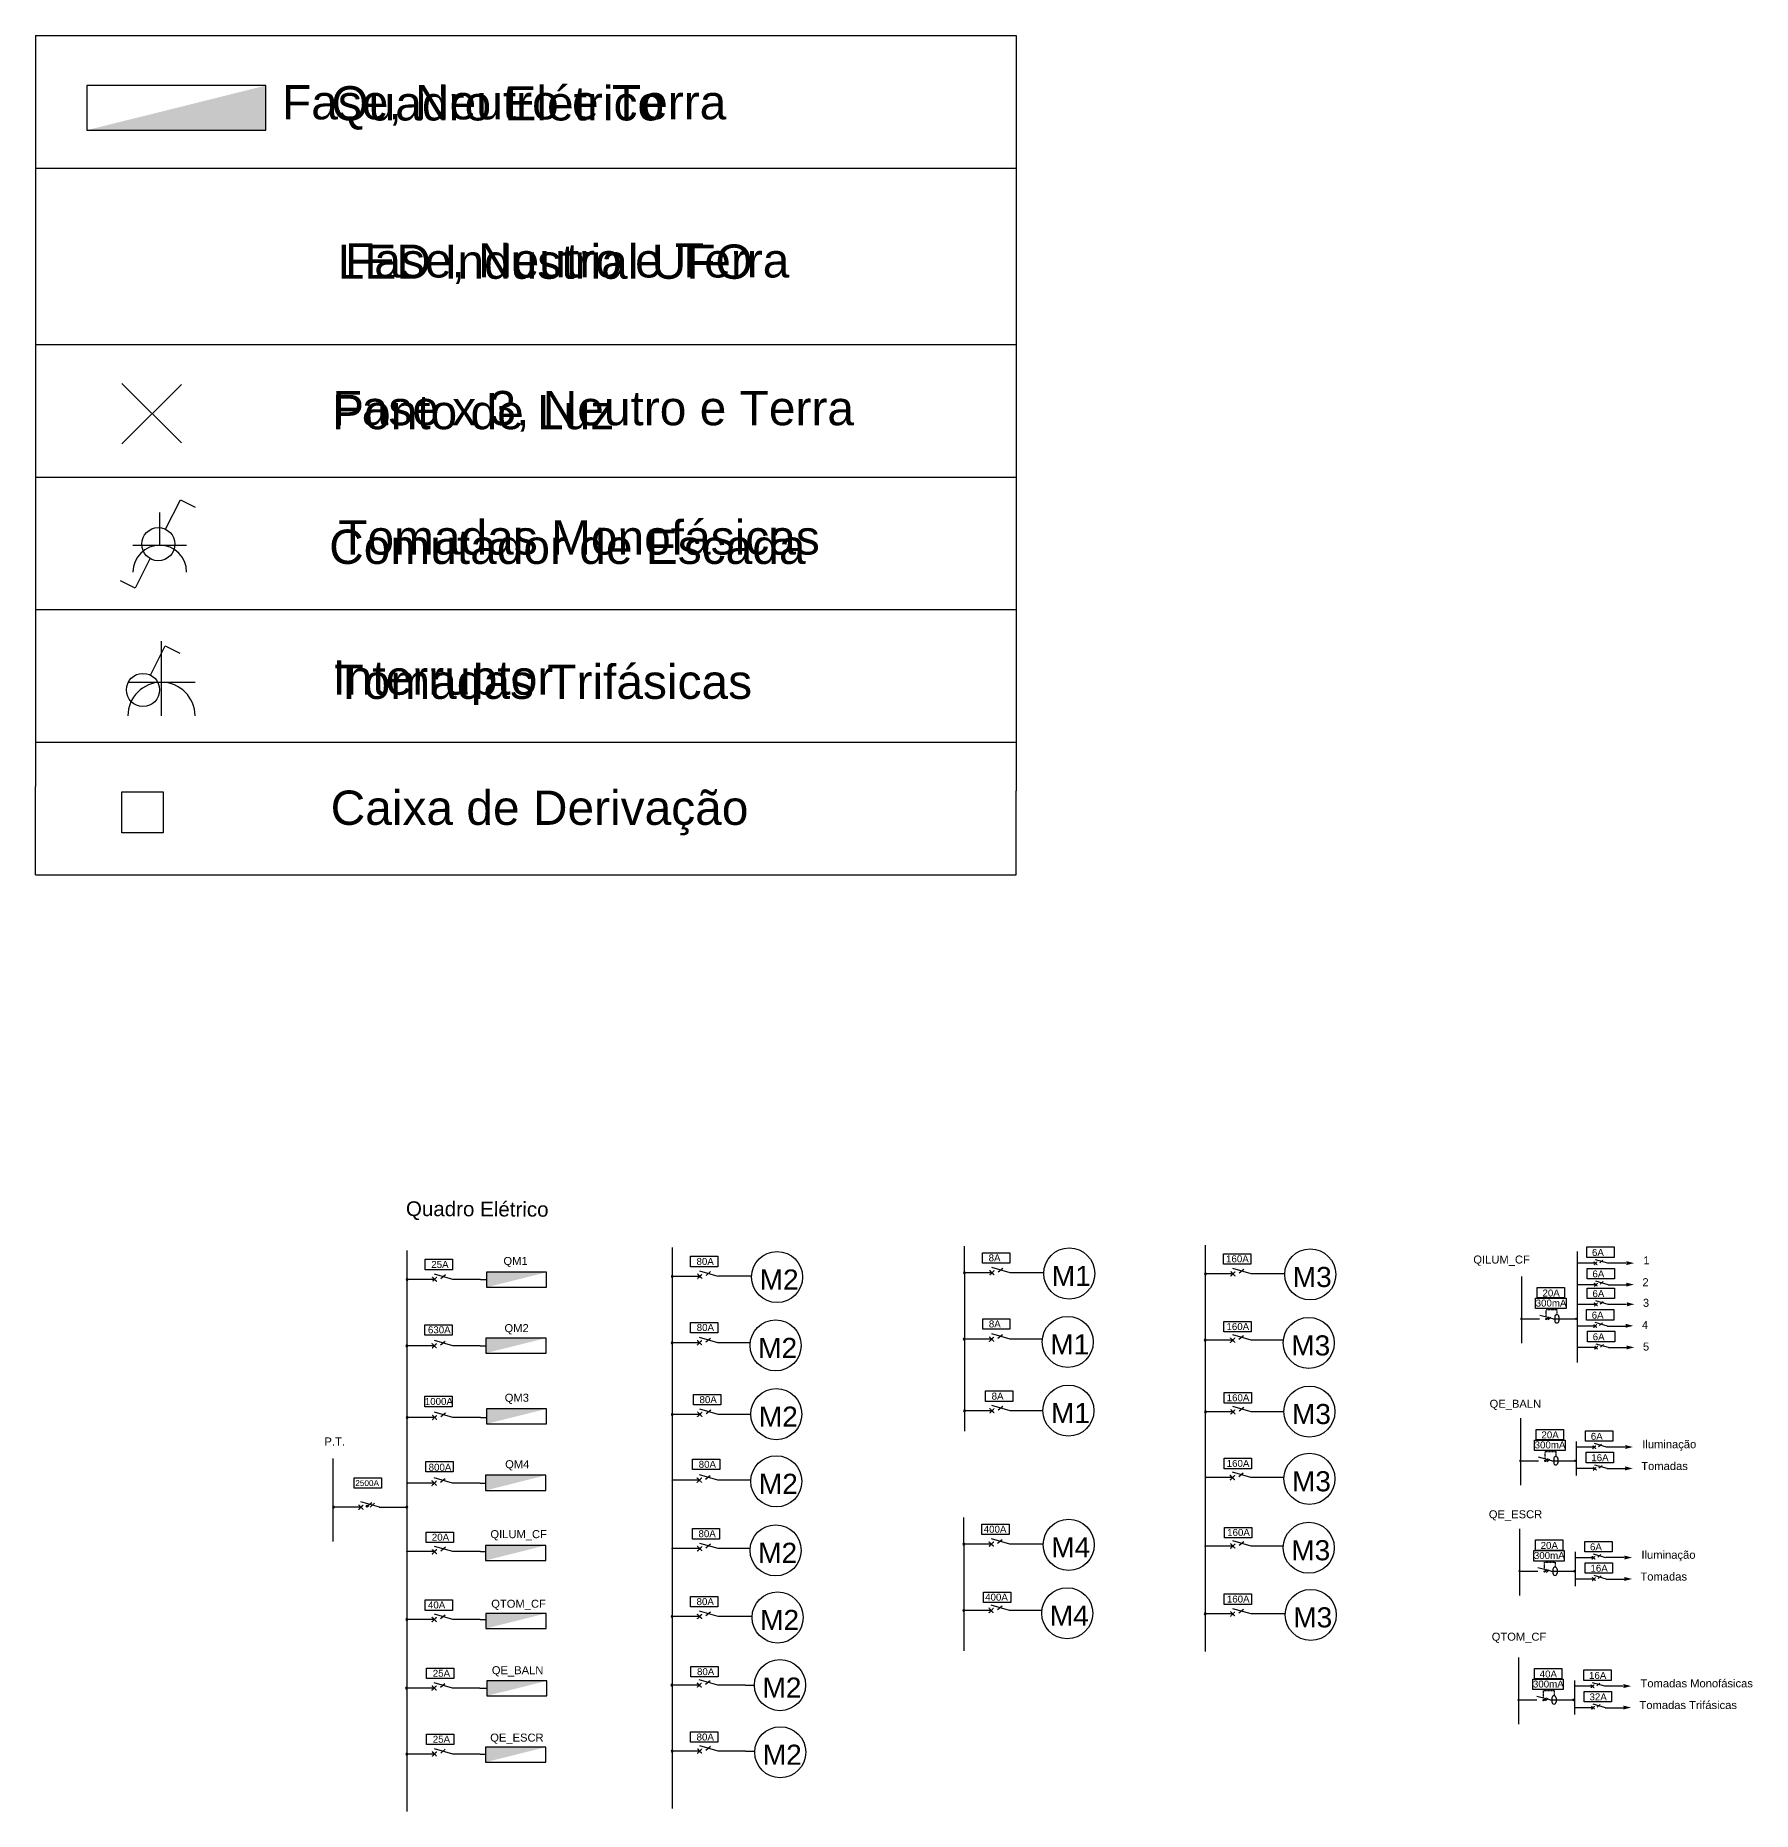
# Model space of a CAD drawing. Header units: millimetres. Extents: x 1250 to 123363, y -1319 to 61624.
# Drawn here: x 98213 to 123363, y -1319 to 24692 of the extents above; entities that cross this region are included whole.
import ezdxf

# ---------------------------------------------------------------- set-up
doc = ezdxf.new("R2010")
doc.units = ezdxf.units.MM
doc.linetypes.add('HIDDEN', pattern=[0.375, 0.25, -0.125])
doc.linetypes.add('HIDDEN2', pattern=[0.1875, 0.125, -0.0625])
for name, color, linetype in [('ET_Circuito', 2, 'Continuous'), ('Iluminacao', 50, 'Continuous'), ('Motores', 7, 'Continuous'), ('QuadroElétrico', 51, 'Continuous'), ('Quadros_Eletricos', 7, 'Continuous'), ('SubTitles', 50, 'Continuous'), ('Tomadas', 10, 'Continuous')]:
    doc.layers.add(name, color=color, linetype=linetype)
doc.styles.get("Standard").update_dxf_attribs({"font": 'arial.ttf'})
doc.styles.add('stile1', font='arial.ttf', dxfattribs={"height": 0.6})

# ---------------------------------------------------------------- blocks, each defined once
blk = doc.blocks.new('Saída de Circuito')
at = {"layer": 'ET_Circuito', "color": 3}
for points in [[(0, -0.305), (-0.081, 0.015), (0, 0)], [(0, -0.305), (0.081, 0.015), (0, 0)]]:
    blk.add_solid(points, dxfattribs=at)

msp = doc.modelspace()

# ---------------------------------------------------------------- hatches: boundary and pattern name
at = {"layer": 'ET_Circuito'}
h = msp.add_hatch(color=256, dxfattribs=at)
h.dxf.hatch_style = 1
h.paths.add_polyline_path([(119977, 5888, 0.965693), (119977, 5904, 1.00061)])
h.paths.add_polyline_path([(120780, 5904, 0.999391), (120780, 5888, 1.035526)])
h = msp.add_hatch(color=3, dxfattribs=at)
edge = h.paths.add_edge_path()
edge.add_arc((120344, 5893), 9.13, 0, 360)
h = msp.add_hatch(color=256, dxfattribs=at)
h.dxf.hatch_style = 1
h.paths.add_polyline_path([(119962, 3809, 0.965693), (119962, 3826, 1.00061)])
h.paths.add_polyline_path([(120765, 3826, 0.999391), (120765, 3809, 1.035526)])
h = msp.add_hatch(color=3, dxfattribs=at)
edge = h.paths.add_edge_path()
edge.add_arc((120329, 3815), 9.13, 0, 360)
h = msp.add_hatch(color=256, dxfattribs=at)
h.dxf.hatch_style = 1
h.paths.add_polyline_path([(119950, 2190, 0.965693), (119950, 2207, 1.00061)])
h.paths.add_polyline_path([(120754, 2207, 0.999391), (120754, 2190, 1.035526)])
h = msp.add_hatch(color=3, dxfattribs=at)
edge = h.paths.add_edge_path()
edge.add_arc((120317, 2196), 9.13, 0, 360)
h = msp.add_hatch(color=256, dxfattribs=at)
h.dxf.hatch_style = 1
h.paths.add_polyline_path([(119936, 307, 0.965693), (119936, 324, 1.00061)])
h.paths.add_polyline_path([(120739, 324, 0.999391), (120739, 307, 1.035526)])
h = msp.add_hatch(color=3, dxfattribs=at)
edge = h.paths.add_edge_path()
edge.add_arc((120303, 312), 9.13, 0, 360)
at = {"layer": 'QuadroElétrico'}
h = msp.add_hatch(color=256, dxfattribs=at)
h.dxf.hatch_style = 1
h.paths.add_polyline_path([(107540, 6505, 0.965693), (107540, 6532, 1.00061)])
h = msp.add_hatch(color=256, dxfattribs=at)
h.dxf.hatch_style = 1
h.paths.add_polyline_path([(111819, 6557, 0.965693), (111819, 6584, 1.00061)])
h = msp.add_hatch(color=256, dxfattribs=at)
h.dxf.hatch_style = 1
h.paths.add_polyline_path([(115349, 6542, 0.965693), (115349, 6569, 1.00061)])
h = msp.add_hatch(color=256, dxfattribs=at)
h.dxf.hatch_style = 1
h.paths.add_polyline_path([(103655, 6460, 0.965693), (103655, 6487, 1.00061)])
h = msp.add_hatch(color=256, dxfattribs=at)
h.dxf.hatch_style = 1
h.paths.add_polyline_path([(103652, 5488, 1.035526), (103652, 5515, 1.00061)])
h = msp.add_hatch(color=256, dxfattribs=at)
h.dxf.hatch_style = 1
h.paths.add_polyline_path([(107537, 5533, 0.965693), (107537, 5559, 1.00061)])
h = msp.add_hatch(color=256, dxfattribs=at)
h.dxf.hatch_style = 1
h.paths.add_polyline_path([(111816, 5585, 0.965693), (111816, 5611, 1.00061)])
h = msp.add_hatch(color=256, dxfattribs=at)
h.dxf.hatch_style = 1
h.paths.add_polyline_path([(115346, 5570, 0.965693), (115346, 5597, 1.00061)])
h = msp.add_hatch(color=256, dxfattribs=at)
h.dxf.hatch_style = 1
h.paths.add_polyline_path([(103656, 4438, 0.965693), (103656, 4465, 1.00061)])
h = msp.add_hatch(color=256, dxfattribs=at)
h.dxf.hatch_style = 1
h.paths.add_polyline_path([(107540, 4482, 0.965693), (107540, 4509, 1.00061)])
h = msp.add_hatch(color=256, dxfattribs=at)
h.dxf.hatch_style = 1
h.paths.add_polyline_path([(111820, 4534, 0.965693), (111820, 4561, 1.00061)])
h = msp.add_hatch(color=256, dxfattribs=at)
h.dxf.hatch_style = 1
h.paths.add_polyline_path([(115350, 4520, 0.965693), (115350, 4547, 1.00061)])
h = msp.add_hatch(color=256, dxfattribs=at)
h.dxf.hatch_style = 1
h.paths.add_polyline_path([(103657, 3474, 0.965693), (103657, 3501, 1.00061)])
h = msp.add_hatch(color=256, dxfattribs=at)
h.dxf.hatch_style = 1
h.paths.add_polyline_path([(107542, 3519, 0.965693), (107542, 3546, 1.00061)])
h = msp.add_hatch(color=256, dxfattribs=at)
h.dxf.hatch_style = 1
h.paths.add_polyline_path([(115351, 3556, 0.965693), (115351, 3583, 1.00061)])
h = msp.add_hatch(color=256, dxfattribs=at)
h.dxf.hatch_style = 1
h.paths.add_polyline_path([(102576, 3124, 0.965693), (102576, 3151, 1.00061)])
h.paths.add_polyline_path([(103652, 3151, 0.999391), (103652, 3124, 1.035526)])
h = msp.add_hatch(color=3, dxfattribs=at)
edge = h.paths.add_edge_path()
edge.add_arc((103071, 3152), 15.1, 0, 360)
h = msp.add_hatch(color=256, dxfattribs=at)
h.dxf.hatch_style = 1
h.paths.add_polyline_path([(111811, 2583, 0.965693), (111811, 2610, 1.00061)])
h = msp.add_hatch(color=256, dxfattribs=at)
h.dxf.hatch_style = 1
h.paths.add_polyline_path([(103654, 2472, 0.965693), (103654, 2499, 1.00061)])
h = msp.add_hatch(color=256, dxfattribs=at)
h.dxf.hatch_style = 1
h.paths.add_polyline_path([(107539, 2517, 0.965693), (107539, 2543, 1.00061)])
h = msp.add_hatch(color=256, dxfattribs=at)
h.dxf.hatch_style = 1
h.paths.add_polyline_path([(115348, 2554, 0.965693), (115348, 2581, 1.00061)])
h = msp.add_hatch(color=256, dxfattribs=at)
h.dxf.hatch_style = 1
h.paths.add_polyline_path([(111809, 1611, 0.965693), (111809, 1638, 1.00061)])
h = msp.add_hatch(color=256, dxfattribs=at)
h.dxf.hatch_style = 1
h.paths.add_polyline_path([(115346, 1561, 0.965693), (115346, 1588, 1.00061)])
h = msp.add_hatch(color=256, dxfattribs=at)
h.dxf.hatch_style = 1
h.paths.add_polyline_path([(103652, 1479, 0.965693), (103652, 1506, 1.00061)])
h = msp.add_hatch(color=256, dxfattribs=at)
h.dxf.hatch_style = 1
h.paths.add_polyline_path([(107537, 1523, 0.965693), (107537, 1550, 1.00061)])
h = msp.add_hatch(color=256, dxfattribs=at)
h.dxf.hatch_style = 1
h.paths.add_polyline_path([(107533, 519, 0.965693), (107533, 546, 1.00061)])
h = msp.add_hatch(color=256, dxfattribs=at)
h.dxf.hatch_style = 1
h.paths.add_polyline_path([(103648, 474, 0.965693), (103648, 501, 1.00061)])
h = msp.add_hatch(color=256, dxfattribs=at)
h.dxf.hatch_style = 1
h.paths.add_polyline_path([(103653, -492, 0.965693), (103653, -465, 1.00061)])
h = msp.add_hatch(color=256, dxfattribs=at)
h.dxf.hatch_style = 1
h.paths.add_polyline_path([(107538, -447, 0.965693), (107538, -421, 1.00061)])

# ---------------------------------------------------------------- linework, layer by layer
at = {"layer": 'ET_Circuito', "color": 3, "linetype": 'HIDDEN2'}
for p, q in [((120342, 6031), (120497, 6031)), ((120342, 5921), (120342, 6031)), ((120497, 6031), (120497, 5956)), ((120327, 3953), (120482, 3953)), ((120327, 3843), (120327, 3953)), ((120482, 3953), (120482, 3878)), ((120316, 2334), (120471, 2334)), ((120316, 2224), (120316, 2334)), ((120471, 2334), (120471, 2259)), ((120302, 451), (120457, 451)), ((120302, 341), (120302, 451)), ((120457, 451), (120457, 376))]:
    msp.add_line(p, q, dxfattribs=at)
at = {"layer": 'ET_Circuito'}
for p, q in [((119977, 5896), (120245, 5896)), ((120437, 5896), (120780, 5896)), ((119962, 3817), (120230, 3817)), ((120422, 3817), (120765, 3817)), ((119950, 2199), (120219, 2199)), ((120411, 2199), (120754, 2199)), ((119936, 315), (120205, 315)), ((120397, 315), (120739, 315))]:
    msp.add_line(p, q, dxfattribs=at)
at = {"layer": 'ET_Circuito', "linetype": 'Continuous'}
for p, q in [((120437, 5896), (120247, 5947)), ((120422, 3817), (120231, 3869)), ((120411, 2199), (120220, 2250)), ((120397, 315), (120206, 367))]:
    msp.add_line(p, q, dxfattribs=at)
at = {"layer": 'ET_Circuito', "color": 3}
for p, q in [((120344, 5893), (120384, 5926)), ((120369, 5886), (120410, 5919)), ((120467, 5926), (120467, 5866)), ((120528, 5926), (120528, 5866)), ((120329, 3815), (120369, 3848)), ((120354, 3807), (120395, 3841)), ((120452, 3848), (120452, 3787)), ((120513, 3848), (120513, 3787)), ((120317, 2196), (120358, 2229)), ((120343, 2188), (120383, 2222)), ((120441, 2229), (120441, 2169)), ((120501, 2229), (120501, 2169)), ((120303, 312), (120344, 346)), ((120329, 305), (120369, 339)), ((120426, 345), (120426, 285)), ((120487, 345), (120487, 285))]:
    msp.add_line(p, q, dxfattribs=at)
for centre in [(120344, 5893), (120329, 3815), (120317, 2196), (120303, 312)]:
    msp.add_circle(centre, 9.13, dxfattribs=at)
at = {"layer": 'ET_Circuito'}
for centre, radius, start, end in [((119977, 5896), 8.17, 90, 270), ((119977, 5896), 8.17, 90, 270), ((119977, 5896), 8.18, 270, 90), ((120780, 5896), 8.17, 90, 270), ((120780, 5896), 8.17, 90, 270), ((120780, 5896), 8.18, 270, 90), ((119962, 3817), 8.17, 90, 270), ((119962, 3817), 8.17, 90, 270), ((119962, 3817), 8.18, 270, 90), ((120765, 3817), 8.17, 90, 270), ((120765, 3817), 8.17, 90, 270), ((120765, 3817), 8.18, 270, 90), ((119950, 2199), 8.17, 90, 270), ((119950, 2199), 8.17, 90, 270), ((119950, 2199), 8.18, 270, 90), ((120754, 2199), 8.17, 90, 270), ((120754, 2199), 8.17, 90, 270), ((120754, 2199), 8.18, 270, 90), ((119936, 315), 8.17, 90, 270), ((119936, 315), 8.17, 90, 270), ((119936, 315), 8.18, 270, 90), ((120739, 315), 8.17, 90, 270), ((120739, 315), 8.17, 90, 270), ((120739, 315), 8.18, 270, 90)]:
    msp.add_arc(centre, radius, start, end, dxfattribs=at)
at = {"layer": 'ET_Circuito', "color": 3}
for centre, start, end in [((120497, 5926), 0, 180), ((120497, 5866), 180, 0), ((120482, 3848), 0, 180), ((120482, 3787), 180, 0), ((120471, 2229), 0, 180), ((120471, 2169), 180, 0), ((120457, 345), 0, 180), ((120457, 285), 180, 0)]:
    msp.add_arc(centre, 30.5, start, end, dxfattribs=at)
at = {"layer": 'Iluminacao', "color": 2, "true_color": 0xf1eb1f}
for p, q in [((99478, 19595), (100349, 18724)), ((100349, 19582), (99478, 18711)), ((99478, 13015), (99478, 13617)), ((99478, 13617), (100080, 13617)), ((100080, 13617), (100080, 13015)), ((100080, 13015), (99478, 13015))]:
    msp.add_line(p, q, dxfattribs=at)
at = {"layer": 'Iluminacao'}
for points in [[(100119, 17460), (100334, 17889), (100549, 17782)], [(99887, 17027), (99672, 16597), (99458, 16705)], [(99896, 15324), (100111, 15754), (100326, 15646)]]:
    msp.add_lwpolyline(points, dxfattribs=at)
for centre in [(100011, 17243), (99787, 15107)]:
    msp.add_circle(centre, 243, dxfattribs=at)
at = {"layer": 'Motores'}
for centre in [(109076, 6508), (113355, 6560), (116885, 6546), (109054, 5506), (113333, 5558), (116863, 5543), (109064, 4500), (113343, 4552), (116873, 4538), (116873, 3553), (109064, 3516), (109054, 2505), (113347, 2586), (116863, 2543), (109083, 1522), (113326, 1584), (116893, 1560), (109118, 531), (109122, -452)]:
    msp.add_circle(centre, 374, dxfattribs=at)
at = {"layer": 'QuadroElétrico'}
for p, q in [((103652, 6895), (103652, -1319)), ((107537, 6940), (107537, -1275)), ((115346, 6977), (115346, 1022)), ((102568, 3852), (102568, 2633))]:
    msp.add_line(p, q, dxfattribs=at)
at = {"layer": 'QuadroElétrico', "color": 2, "linetype": 'HIDDEN'}
for p, q in [((104091, 6441), (104026, 6507)), ((104026, 6441), (104091, 6507)), ((107976, 6485), (107910, 6551)), ((107910, 6485), (107976, 6551)), ((112255, 6537), (112190, 6603)), ((112190, 6537), (112255, 6603)), ((115785, 6523), (115720, 6588)), ((115720, 6523), (115785, 6588)), ((121086, 6687), (121042, 6731)), ((121042, 6687), (121086, 6731)), ((121093, 6374), (121049, 6417)), ((121049, 6374), (121093, 6417)), ((121093, 6084), (121049, 6128)), ((121049, 6084), (121093, 6128)), ((121082, 5769), (121038, 5813)), ((121038, 5769), (121082, 5813)), ((104088, 5469), (104022, 5534)), ((104022, 5469), (104088, 5534)), ((107972, 5513), (107907, 5579)), ((107907, 5513), (107972, 5579)), ((112252, 5565), (112186, 5631)), ((112186, 5565), (112252, 5631)), ((115782, 5551), (115716, 5616)), ((115716, 5551), (115782, 5616)), ((121097, 5452), (121054, 5496)), ((121054, 5452), (121097, 5496)), ((104092, 4419), (104026, 4484)), ((104026, 4419), (104092, 4484)), ((107977, 4463), (107911, 4529)), ((107911, 4463), (107977, 4529)), ((112256, 4515), (112190, 4581)), ((112190, 4515), (112256, 4581)), ((115786, 4501), (115721, 4566)), ((115721, 4501), (115786, 4566)), ((121068, 3994), (121025, 4038)), ((121025, 3994), (121068, 4038)), ((121076, 3681), (121032, 3725)), ((121032, 3681), (121076, 3725)), ((104086, 3456), (104020, 3522)), ((104020, 3456), (104086, 3522)), ((107971, 3501), (107905, 3566)), ((107905, 3501), (107971, 3566)), ((115780, 3538), (115714, 3604)), ((115714, 3538), (115780, 3604)), ((103012, 3105), (102947, 3171)), ((102947, 3105), (103012, 3171)), ((112248, 2564), (112182, 2629)), ((112182, 2564), (112248, 2629)), ((104091, 2453), (104025, 2518)), ((104025, 2453), (104091, 2518)), ((107975, 2497), (107910, 2563)), ((107910, 2497), (107975, 2563)), ((115785, 2535), (115719, 2600)), ((115719, 2535), (115785, 2600)), ((121057, 2376), (121013, 2419)), ((121013, 2376), (121057, 2419)), ((121064, 2062), (121020, 2106)), ((121020, 2062), (121064, 2106)), ((107973, 1504), (107908, 1569)), ((107908, 1504), (107973, 1569)), ((112244, 1591), (112179, 1657)), ((112179, 1591), (112244, 1657)), ((115783, 1541), (115717, 1607)), ((115717, 1541), (115783, 1607)), ((104089, 1459), (104023, 1525)), ((104023, 1459), (104089, 1525)), ((104084, 455), (104019, 520)), ((104019, 455), (104084, 520)), ((107969, 499), (107904, 565)), ((107904, 499), (107969, 565)), ((121043, 492), (120999, 536)), ((120999, 492), (121043, 536)), ((121050, 179), (121006, 222)), ((121006, 179), (121050, 222)), ((104089, -511), (104024, -446)), ((104024, -511), (104089, -446)), ((107974, -467), (107909, -401)), ((107909, -467), (107974, -401))]:
    msp.add_line(p, q, dxfattribs=at)
at = {"layer": 'QuadroElétrico', "color": 2}
for p, q in [((104328, 6474), (104058, 6551)), ((107943, 6518), (107540, 6518)), ((108212, 6518), (107943, 6596)), ((108702, 6519), (108211, 6519)), ((112222, 6570), (111819, 6570)), ((112492, 6570), (112222, 6648)), ((112981, 6571), (112490, 6571)), ((115753, 6556), (115349, 6556)), ((116022, 6556), (115753, 6633)), ((116511, 6556), (116020, 6556)), ((121064, 6709), (120795, 6709)), ((121243, 6709), (121064, 6761)), ((121511, 6709), (121242, 6709)), ((104058, 6474), (103655, 6474)), ((104730, 6474), (104326, 6474)), ((121071, 6395), (120795, 6395)), ((121250, 6395), (121071, 6447)), ((121535, 6390), (121249, 6390)), ((121071, 6106), (120802, 6106)), ((121250, 6106), (121071, 6158)), ((121518, 6106), (121249, 6106)), ((121060, 5791), (120795, 5791)), ((121239, 5791), (121060, 5843)), ((121524, 5786), (121238, 5786)), ((104055, 5502), (103651, 5502)), ((104324, 5502), (104055, 5579)), ((104726, 5502), (104322, 5502)), ((107940, 5546), (107536, 5546)), ((108209, 5546), (107940, 5623)), ((108682, 5546), (108207, 5546)), ((112219, 5598), (111815, 5598)), ((112488, 5598), (112219, 5675)), ((112962, 5598), (112486, 5598)), ((115749, 5584), (115345, 5584)), ((116018, 5584), (115749, 5661)), ((116492, 5584), (116016, 5584)), ((121075, 5474), (120795, 5474)), ((121255, 5474), (121075, 5526)), ((121539, 5469), (121254, 5469)), ((104059, 4451), (103656, 4451)), ((104328, 4451), (104059, 4529)), ((104730, 4452), (104327, 4452)), ((107944, 4496), (107540, 4496)), ((108213, 4496), (107944, 4573)), ((108690, 4496), (108212, 4496)), ((112223, 4548), (111820, 4548)), ((112492, 4548), (112223, 4625)), ((112969, 4548), (112491, 4548)), ((115753, 4533), (115350, 4533)), ((116022, 4533), (115753, 4611)), ((116499, 4534), (116021, 4534)), ((121047, 4016), (120778, 4016)), ((121226, 4016), (121047, 4068)), ((121494, 4017), (121225, 4017)), ((116016, 3571), (115747, 3648)), ((121054, 3703), (120778, 3703)), ((121233, 3703), (121054, 3754)), ((121517, 3698), (121232, 3698)), ((104053, 3489), (103649, 3489)), ((104322, 3489), (104053, 3566)), ((104724, 3489), (104320, 3489)), ((107938, 3533), (107534, 3533)), ((108207, 3533), (107938, 3611)), ((108690, 3534), (108205, 3534)), ((115747, 3571), (115343, 3571)), ((116499, 3571), (116015, 3571)), ((102980, 3138), (102576, 3138)), ((103249, 3138), (102980, 3215)), ((103248, 3138), (103652, 3138)), ((108212, 2530), (107943, 2607)), ((112484, 2596), (112215, 2674)), ((116021, 2568), (115752, 2645)), ((104058, 2486), (103654, 2486)), ((104327, 2486), (104058, 2563)), ((104729, 2486), (104325, 2486)), ((107943, 2530), (107539, 2530)), ((108681, 2530), (108210, 2530)), ((112215, 2596), (111811, 2596)), ((112973, 2597), (112482, 2597)), ((115752, 2568), (115348, 2568)), ((116490, 2568), (116019, 2568)), ((121035, 2397), (120766, 2397)), ((121215, 2397), (121035, 2449)), ((121483, 2398), (121214, 2398)), ((121042, 2084), (120766, 2084)), ((121222, 2084), (121042, 2135)), ((121506, 2079), (121220, 2079)), ((104325, 1492), (104056, 1569)), ((108210, 1537), (107941, 1614)), ((112211, 1624), (111808, 1624)), ((112480, 1624), (112211, 1702)), ((112954, 1625), (112479, 1625)), ((115750, 1574), (115346, 1574)), ((116019, 1574), (115750, 1651)), ((116519, 1574), (116017, 1574)), ((104056, 1492), (103652, 1492)), ((104727, 1492), (104323, 1492)), ((107941, 1537), (107537, 1537)), ((108710, 1537), (108208, 1537)), ((104321, 488), (104052, 565)), ((107936, 532), (107533, 532)), ((108205, 532), (107936, 609)), ((108608, 532), (108204, 532)), ((121201, 514), (121021, 566)), ((104052, 488), (103648, 488)), ((104723, 488), (104319, 488)), ((121021, 514), (120752, 514)), ((121469, 514), (121199, 514)), ((121028, 201), (120752, 201)), ((121208, 201), (121028, 252)), ((121492, 195), (121206, 195)), ((104057, -478), (103653, -478)), ((104326, -478), (104057, -401)), ((104728, -478), (104324, -478)), ((107942, -434), (107538, -434)), ((108211, -434), (107942, -357)), ((108613, -434), (108209, -434))]:
    msp.add_line(p, q, dxfattribs=at)
at = {"layer": 'QuadroElétrico', "color": 3}
for p, q in [((104150, 6487), (104217, 6543)), ((108035, 6532), (108102, 6587)), ((112314, 6584), (112381, 6639)), ((115844, 6569), (115911, 6625)), ((121125, 6718), (121169, 6755)), ((121132, 6405), (121176, 6442)), ((121132, 6115), (121176, 6152)), ((121121, 5800), (121166, 5837)), ((104146, 5515), (104213, 5571)), ((108031, 5560), (108098, 5615)), ((112311, 5612), (112377, 5667)), ((115841, 5597), (115907, 5653)), ((121136, 5483), (121181, 5520)), ((104151, 4465), (104218, 4520)), ((108036, 4510), (108103, 4565)), ((112315, 4562), (112382, 4617)), ((115845, 4547), (115912, 4602)), ((121108, 4025), (121152, 4062)), ((121115, 3712), (121159, 3749)), ((104145, 3503), (104211, 3558)), ((108029, 3547), (108096, 3602)), ((115839, 3585), (115905, 3640)), ((103071, 3152), (103138, 3207)), ((103113, 3140), (103180, 3195)), ((112306, 2610), (112373, 2666)), ((115843, 2581), (115910, 2637)), ((104149, 2499), (104216, 2555)), ((108034, 2544), (108101, 2599)), ((121096, 2407), (121141, 2444)), ((121103, 2093), (121148, 2130)), ((104147, 1506), (104214, 1561)), ((108032, 1550), (108099, 1606)), ((112303, 1638), (112370, 1693)), ((115841, 1588), (115908, 1643)), ((104143, 501), (104210, 557)), ((108028, 546), (108095, 601)), ((121082, 523), (121127, 560)), ((121089, 210), (121134, 247)), ((104148, -465), (104215, -409)), ((108033, -420), (108100, -365))]:
    msp.add_line(p, q, dxfattribs=at)
at = {"layer": 'QuadroElétrico'}
for points in [[(103920, 6768), (104320, 6768), (104320, 6615), (103920, 6615)], [(107805, 6812), (108205, 6812), (108205, 6659), (107805, 6659)], [(112084, 6864), (112484, 6864), (112484, 6711), (112084, 6711)], [(115614, 6850), (116014, 6850), (116014, 6697), (115614, 6697)], [(120935, 6949), (121335, 6949), (121335, 6796), (120935, 6796)], [(120942, 6635), (121342, 6635), (121342, 6482), (120942, 6482)], [(120210, 6355), (120610, 6355), (120610, 6202), (120210, 6202)], [(120942, 6346), (121342, 6346), (121342, 6193), (120942, 6193)], [(120187, 6199), (120633, 6199), (120633, 6046), (120187, 6046)], [(120931, 6031), (121331, 6031), (121331, 5878), (120931, 5878)], [(103914, 5810), (104314, 5810), (104314, 5657), (103914, 5657)], [(107808, 5844), (108208, 5844), (108208, 5691), (107808, 5691)], [(112087, 5896), (112487, 5896), (112487, 5743), (112087, 5743)], [(115620, 5857), (116020, 5857), (116020, 5704), (115620, 5704)], [(120947, 5714), (121347, 5714), (121347, 5561), (120947, 5561)], [(103915, 4761), (104315, 4761), (104315, 4608), (103915, 4608)], [(107849, 4788), (108249, 4788), (108249, 4635), (107849, 4635)], [(112128, 4840), (112528, 4840), (112528, 4687), (112128, 4687)], [(115623, 4816), (116023, 4816), (116023, 4663), (115623, 4663)], [(120195, 4277), (120595, 4277), (120595, 4124), (120195, 4124)], [(120918, 4256), (121318, 4256), (121318, 4103), (120918, 4103)], [(120172, 4121), (120618, 4121), (120618, 3968), (120172, 3968)], [(120925, 3942), (121325, 3942), (121325, 3789), (120925, 3789)], [(103931, 3808), (104331, 3808), (104331, 3655), (103931, 3655)], [(107837, 3840), (108237, 3840), (108237, 3687), (107837, 3687)], [(115623, 3853), (116023, 3853), (116023, 3700), (115623, 3700)], [(102879, 3569), (103279, 3569), (103279, 3416), (102879, 3416)], [(112076, 2891), (112476, 2891), (112476, 2738), (112076, 2738)], [(103933, 2771), (104333, 2771), (104333, 2618), (103933, 2618)], [(107834, 2824), (108234, 2824), (108234, 2671), (107834, 2671)], [(115630, 2842), (116030, 2842), (116030, 2689), (115630, 2689)], [(120184, 2658), (120584, 2658), (120584, 2505), (120184, 2505)], [(120906, 2637), (121306, 2637), (121306, 2484), (120906, 2484)], [(120161, 2502), (120606, 2502), (120606, 2349), (120161, 2349)], [(120913, 2324), (121314, 2324), (121314, 2171), (120913, 2171)], [(107806, 1829), (108206, 1829), (108206, 1676), (107806, 1676)], [(112097, 1895), (112497, 1895), (112497, 1742), (112097, 1742)], [(115626, 1867), (116026, 1867), (116026, 1714), (115626, 1714)], [(103921, 1778), (104321, 1778), (104321, 1625), (103921, 1625)], [(103942, 781), (104342, 781), (104342, 627), (103942, 627)], [(107812, 804), (108212, 804), (108212, 651), (107812, 651)], [(120147, 619), (120592, 619), (120592, 466), (120147, 466)], [(120169, 775), (120570, 775), (120570, 622), (120169, 622)], [(120892, 754), (121292, 754), (121292, 601), (120892, 601)], [(120899, 440), (121299, 440), (121299, 287), (120899, 287)], [(103942, -186), (104342, -186), (104342, -339), (103942, -339)], [(107806, -153), (108206, -153), (108206, -306), (107806, -306)]]:
    msp.add_lwpolyline(points, close=True, dxfattribs=at)
at = {"layer": 'QuadroElétrico', "color": 6, "elevation": 0}
for points in [[(104819, 6358), (105700, 6358), (105700, 6578), (104819, 6578)], [(104811, 5394), (105692, 5394), (105692, 5614), (104811, 5614)], [(104817, 4357), (105698, 4357), (105698, 4578), (104817, 4578)], [(104806, 3383), (105687, 3383), (105687, 3604), (104806, 3604)], [(104806, 2358), (105687, 2358), (105687, 2578), (104806, 2578)], [(104811, 1361), (105692, 1361), (105692, 1582), (104811, 1582)], [(104822, 374), (105703, 374), (105703, 594), (104822, 594)], [(104806, -598), (105687, -598), (105687, -377), (104806, -377)]]:
    msp.add_lwpolyline(points, close=True, dxfattribs=at)
at = {"layer": 'QuadroElétrico', "color": 3}
msp.add_circle((103071, 3152), 15.1, dxfattribs=at)
at = {"layer": 'QuadroElétrico'}
for centre, start, end in [((107540, 6518), 90, 270), ((107540, 6518), 90, 270), ((107540, 6518), 270, 90), ((111819, 6570), 90, 270), ((111819, 6570), 90, 270), ((111819, 6570), 270, 90), ((115349, 6556), 90, 270), ((115349, 6556), 90, 270), ((115349, 6556), 270, 90), ((103655, 6474), 90, 270), ((103655, 6474), 90, 270), ((103655, 6474), 270, 90), ((103652, 5502), 90, 270), ((103652, 5502), 90, 270), ((103652, 5502), 270, 90), ((107537, 5546), 90, 270), ((107537, 5546), 90, 270), ((107537, 5546), 270, 90), ((111816, 5598), 90, 270), ((111816, 5598), 90, 270), ((111816, 5598), 270, 90), ((115346, 5584), 90, 270), ((115346, 5584), 90, 270), ((115346, 5584), 270, 90), ((103656, 4451), 90, 270), ((103656, 4451), 90, 270), ((103656, 4451), 270, 90), ((107540, 4496), 90, 270), ((107540, 4496), 90, 270), ((107540, 4496), 270, 90), ((111820, 4548), 90, 270), ((111820, 4548), 90, 270), ((111820, 4548), 270, 90), ((115350, 4533), 90, 270), ((115350, 4533), 90, 270), ((115350, 4533), 270, 90), ((102576, 3138), 90, 270), ((102576, 3138), 90, 270), ((102576, 3138), 270, 90), ((103652, 3138), 90, 270), ((103652, 3138), 270, 90), ((103652, 3138), 270, 90), ((111811, 2596), 90, 270), ((111811, 2596), 90, 270), ((111811, 2596), 270, 90), ((111809, 1624), 90, 270), ((111809, 1624), 90, 270), ((111809, 1624), 270, 90), ((115346, 1574), 90, 270), ((115346, 1574), 90, 270), ((115346, 1574), 270, 90), ((103652, 1492), 90, 270), ((103652, 1492), 90, 270), ((103652, 1492), 270, 90), ((107537, 1537), 90, 270), ((107537, 1537), 90, 270), ((107537, 1537), 270, 90), ((107533, 532), 90, 270), ((107533, 532), 90, 270), ((107533, 532), 270, 90), ((103648, 488), 90, 270), ((103648, 488), 90, 270), ((103648, 488), 270, 90), ((103653, -478), 90, 270), ((103653, -478), 90, 270), ((103653, -478), 270, 90), ((107538, -434), 90, 270), ((107538, -434), 90, 270), ((107538, -434), 270, 90)]:
    msp.add_arc(centre, 13.5, start, end, dxfattribs=at)
for points in [[(104819, 6358), (104819, 6578), (105700, 6578)], [(104811, 5394), (104811, 5614), (105692, 5614)], [(104817, 4357), (104817, 4578), (105698, 4578)], [(104806, 3383), (104806, 3604), (105687, 3604)], [(104806, 2358), (104806, 2578), (105687, 2578)], [(104811, 1361), (104811, 1582), (105692, 1582)], [(104822, 374), (104822, 594), (105703, 594)], [(104806, -598), (104806, -377), (105687, -377)]]:
    msp.add_solid(points, dxfattribs=at)
at = {"layer": 'Quadros_Eletricos', "color": 2}
for p, q in [((111819, 6570), (111819, 6962)), ((120795, 6884), (120795, 5474)), ((111819, 6570), (111819, 4253)), ((119978, 6518), (119978, 5539)), ((104730, 6474), (104819, 6474)), ((120780, 5896), (120788, 5896)), ((120780, 5896), (120795, 5896)), ((104726, 5502), (104811, 5502)), ((120795, 5474), (120795, 5257)), ((104730, 4452), (104817, 4452)), ((119963, 4440), (119963, 3460)), ((120780, 4101), (120780, 3601)), ((120765, 3817), (120773, 3817)), ((120765, 3817), (120780, 3817)), ((104724, 3489), (104806, 3489)), ((111811, 2596), (111811, 2988)), ((119952, 2821), (119952, 1842)), ((104729, 2486), (104806, 2486)), ((111811, 2596), (111811, 1034)), ((120768, 2482), (120768, 1982)), ((120754, 2199), (120762, 2199)), ((120754, 2199), (120768, 2199)), ((104727, 1492), (104811, 1492)), ((119938, 938), (119938, -42)), ((108608, 532), (108743, 532)), ((120754, 599), (120754, 99)), ((104723, 488), (104822, 488)), ((120739, 315), (120748, 315)), ((120739, 315), (120754, 315)), ((104728, -478), (104806, -478)), ((108613, -434), (108748, -434))]:
    msp.add_line(p, q, dxfattribs=at)
at = {"layer": 'SubTitles'}
for p, q in [((98213, 24692), (98213, 13691)), ((98213, 24692), (112576, 24692)), ((98213, 24692), (98213, 18289)), ((112576, 24692), (112576, 13627)), ((112576, 24692), (112576, 18225)), ((98213, 22751), (112576, 22751)), ((98213, 20166), (112576, 20166)), ((98213, 18225), (112576, 18225)), ((98213, 16284), (112576, 16284)), ((98213, 14343), (112576, 14343)), ((98213, 12401), (112576, 12401))]:
    msp.add_line(p, q, dxfattribs=at)
at = {"layer": 'SubTitles', "color": 2, "true_color": 0xf1eb1f}
for p, q in [((98213, 12401), (98213, 13691)), ((112576, 12401), (112576, 13627))]:
    msp.add_line(p, q, dxfattribs=at)
at = {"layer": 'Tomadas'}
for p, q in [((100033, 17227), (100033, 17706)), ((100057, 15219), (100057, 15819))]:
    msp.add_line(p, q, dxfattribs=at)
at = {"layer": 'Tomadas', "color": 1}
for p, q in [((99640, 17227), (100426, 17227)), ((99565, 15219), (100549, 15219)), ((100057, 14727), (100057, 15219))]:
    msp.add_line(p, q, dxfattribs=at)
at = {"layer": 'Tomadas', "color": 2, "elevation": 0}
msp.add_lwpolyline([(101588, 23960), (98966, 23960), (98966, 23305), (101588, 23305)], close=True, dxfattribs=at)
at = {"layer": 'Tomadas', "color": 1}
for centre, radius in [((100033, 16834), 393), ((100057, 14727), 492)]:
    msp.add_arc(centre, radius, 0, 180, dxfattribs=at)
at = {"layer": 'Tomadas', "color": 0}
msp.add_solid([(101588, 23960, 0), (101588, 23305, 0), (98966, 23305, 0)], dxfattribs=at)

# ---------------------------------------------------------------- block references
at = {"layer": 'QuadroElétrico', "xscale": 358.8095647499391, "yscale": 358.8095647499391, "zscale": 358.8095647499391, "rotation": 90}
for p in [(121520, 6712), (121518, 6398), (121527, 6109), (121508, 5794), (121523, 5477), (121503, 4019), (121501, 3705), (121491, 2400), (121490, 2086), (121477, 517), (121476, 203)]:
    msp.add_blockref('Saída de Circuito', p, dxfattribs=at)

# ---------------------------------------------------------------- texts
at = {"layer": 'Iluminacao', "char_height": 502.04, "attachment_point": 1}
for s, insert in [('\\pxr1.43367;Fase, Neutro e Terra', (101823, 23966)), ('\\pxr1.43367;LED Industrial UFO', (102639, 21631)), ('\\pxr1.43367;Ponto de Luz', (102557, 19428)), ('\\pxr1.43367;Comutador de Escada', (102514, 17455)), ('\\pxr1.43367;Interruptor', (102562, 15539)), ('\\pxr1.43367;Caixa de Derivação', (102536, 13633))]:
    msp.add_mtext_dynamic_manual_height_columns(s, width=8752.36, gutter_width=2510, heights=[0], dxfattribs=dict(at, insert=insert))
at = {"layer": 'Motores', "char_height": 294.3, "attachment_point": 1}
for s, insert in [('M2', (108820, 6619)), ('M1', (113099, 6671)), ('M3', (116629, 6656)), ('M2', (108798, 5617)), ('M1', (113077, 5669)), ('M3', (116607, 5654)), ('M2', (108808, 4611)), ('M1', (113087, 4663)), ('M3', (116617, 4649)), ('M3', (116617, 3664)), ('M2', (108808, 3627)), ('M2', (108798, 2616)), ('M4', (113091, 2697)), ('M3', (116607, 2654)), ('M2', (108827, 1633)), ('M4', (113070, 1695)), ('M3', (116636, 1671)), ('M2', (108861, 642)), ('M2', (108866, -341))]:
    msp.add_mtext_dynamic_manual_height_columns(s, width=541.48, gutter_width=1471, heights=[0], dxfattribs=dict(at, insert=insert))
at = {"layer": 'QuadroElétrico', "color": 2, "true_color": 0xf1eb1f, "style": 'stile1'}
msp.add_text('Quadro Elétrico', height=215.29, rotation=359.7234, dxfattribs=at).set_placement((103638, 7402))
at = {"layer": 'QuadroElétrico', "color": 0, "attachment_point": 1}
for s, width, gutter_width, heights, insert, char_height in [('QM1', 117.18, 519, [171], (105067, 6802), 117.2), ('\\pxr18.6819;QILUM_CF', 901.52, 2510, [0], (119274, 6823), 117.18), ('1', 117.18, 519, [171], (121765, 6811), 117), ('2', 117.18, 519, [171], (121751, 6491), 117), ('3', 117.18, 519, [171], (121758, 6189), 117), ('QM2', 117.18, 519, [171], (105082, 5818), 117.2), ('4', 117.18, 519, [171], (121744, 5865), 117), ('5', 117.18, 519, [171], (121759, 5548), 117), ('QM3', 117.18, 519, [171], (105086, 4799), 117.2), ('\\pxr18.6819;QE_BALN', 901.52, 2510, [0], (119512, 4711), 117.18), ('P.T.', 117.18, 519, [171], (102445, 4158), 117.2), ('Iluminação', 117.18, 519, [171], (121748, 4118), 117.2), ('QM4', 117.18, 519, [171], (105092, 3825), 117.2), ('Tomadas', 117.18, 519, [171], (121734, 3799), 117.2), ('\\pxr18.6819;QE_ESCR', 901.52, 2510, [0], (119501, 3092), 117.18), ('\\pxr18.6819;QILUM_CF', 3823.81, 2510, [0], (104876, 2801), 117.18), ('Iluminação', 117.18, 519, [171], (121737, 2499), 117.2), ('Tomadas', 117.18, 519, [171], (121722, 2180), 117.2), ('\\pxr18.6819;QTOM_CF', 1152.73, 2510, [0], (104888, 1782), 117.18), ('\\pxr18.6819;QTOM_CF', 1152.73, 2510, [0], (119543, 1299), 117.18), ('\\pxr18.6819;QE_BALN', 1143.97, 1345, [0], (104897, 808), 117.18), ('Tomadas Monofásicas', 1891.6, 519, [171], (121723, 616), 117.18), ('Tomadas Trifásicas', 1891.6, 519, [171], (121708, 298), 117.18), ('\\pxr18.6819;QE_ESCR', 1770.66, 1162, [0], (104873, -179), 117.18)]:
    msp.add_mtext_dynamic_manual_height_columns(s, width=width, gutter_width=gutter_width, heights=heights, dxfattribs=dict(at, insert=insert, char_height=char_height))
at = {"layer": 'QuadroElétrico', "color": 242, "true_color": 0xcd2027, "attachment_point": 1}
for s, insert, char_height in [('80A', (107895, 6788), 101.9), ('8A', (112174, 6840), 101.9), ('160A', (115652, 6826), 101.9), ('6A', (121012, 6919), 101.9), ('25A', (104010, 6744), 101.9), ('6A', (121019, 6605), 101.9), ('20A', (120287, 6325), 101.9), ('6A', (121019, 6316), 101.9), ('300mA', (120187, 6178), 101.9), ('6A', (121008, 6001), 101.9), ('630A', (103961, 5786), 101.9), ('80A', (107898, 5820), 101.9), ('8A', (112177, 5872), 101.9), ('160A', (115658, 5833), 101.9), ('6A', (121023, 5684), 101.9), ('1000A', (103915, 4737), 101.9), ('80A', (107939, 4763), 101.9), ('8A', (112218, 4815), 101.9), ('160A', (115661, 4791), 101.9), ('20A', (120272, 4247), 101.9), ('6A', (120995, 4226), 101.9), ('300mA', (120172, 4100), 101.9), ('16A', (121002, 3913), 101.9), ('800A', (103971, 3773), 101.9), ('80A', (107927, 3816), 101.9), ('160A', (115661, 3829), 101.9), ('2500A', (102897, 3533), 85.9), ('400A', (112102, 2866), 101.9), ('20A', (104018, 2749), 101.9), ('80A', (107924, 2800), 101.9), ('160A', (115668, 2818), 101.9), ('20A', (120260, 2628), 101.9), ('6A', (120983, 2607), 101.9), ('300mA', (120161, 2481), 101.9), ('16A', (120990, 2294), 101.9), ('400A', (112123, 1871), 101.9), ('160A', (115664, 1843), 101.9), ('40A', (103961, 1756), 101.9), ('80A', (107896, 1805), 101.9), ('80A', (107902, 779), 101.9), ('25A', (104032, 756), 101.9), ('300mA', (120147, 598), 101.9), ('40A', (120246, 745), 101.9), ('16A', (120969, 724), 101.9), ('32A', (120976, 410), 101.9), ('25A', (104032, -210), 101.9), ('80A', (107896, -178), 101.9)]:
    msp.add_mtext(s, dxfattribs=dict(at, insert=insert, char_height=char_height))
at = {"layer": 'Tomadas', "char_height": 502.04, "attachment_point": 1}
for s, insert in [('\\pxr1.43367;Quadro Elétrico', (102548, 23950)), ('\\pxr1.43367;Fase, Neutro e Terra', (102747, 21650)), ('\\pxr1.43367;Fase x 3, Neutro e Terra', (102563, 19486)), ('\\pxr1.43367;Tomadas Monofásicas', (102646, 17592)), ('\\pxr1.43367;Tomadas Trifásicas', (102591, 15478))]:
    msp.add_mtext_dynamic_manual_height_columns(s, width=8752.36, gutter_width=2510, heights=[0], dxfattribs=dict(at, insert=insert))

doc.saveas('drawing.dxf')
